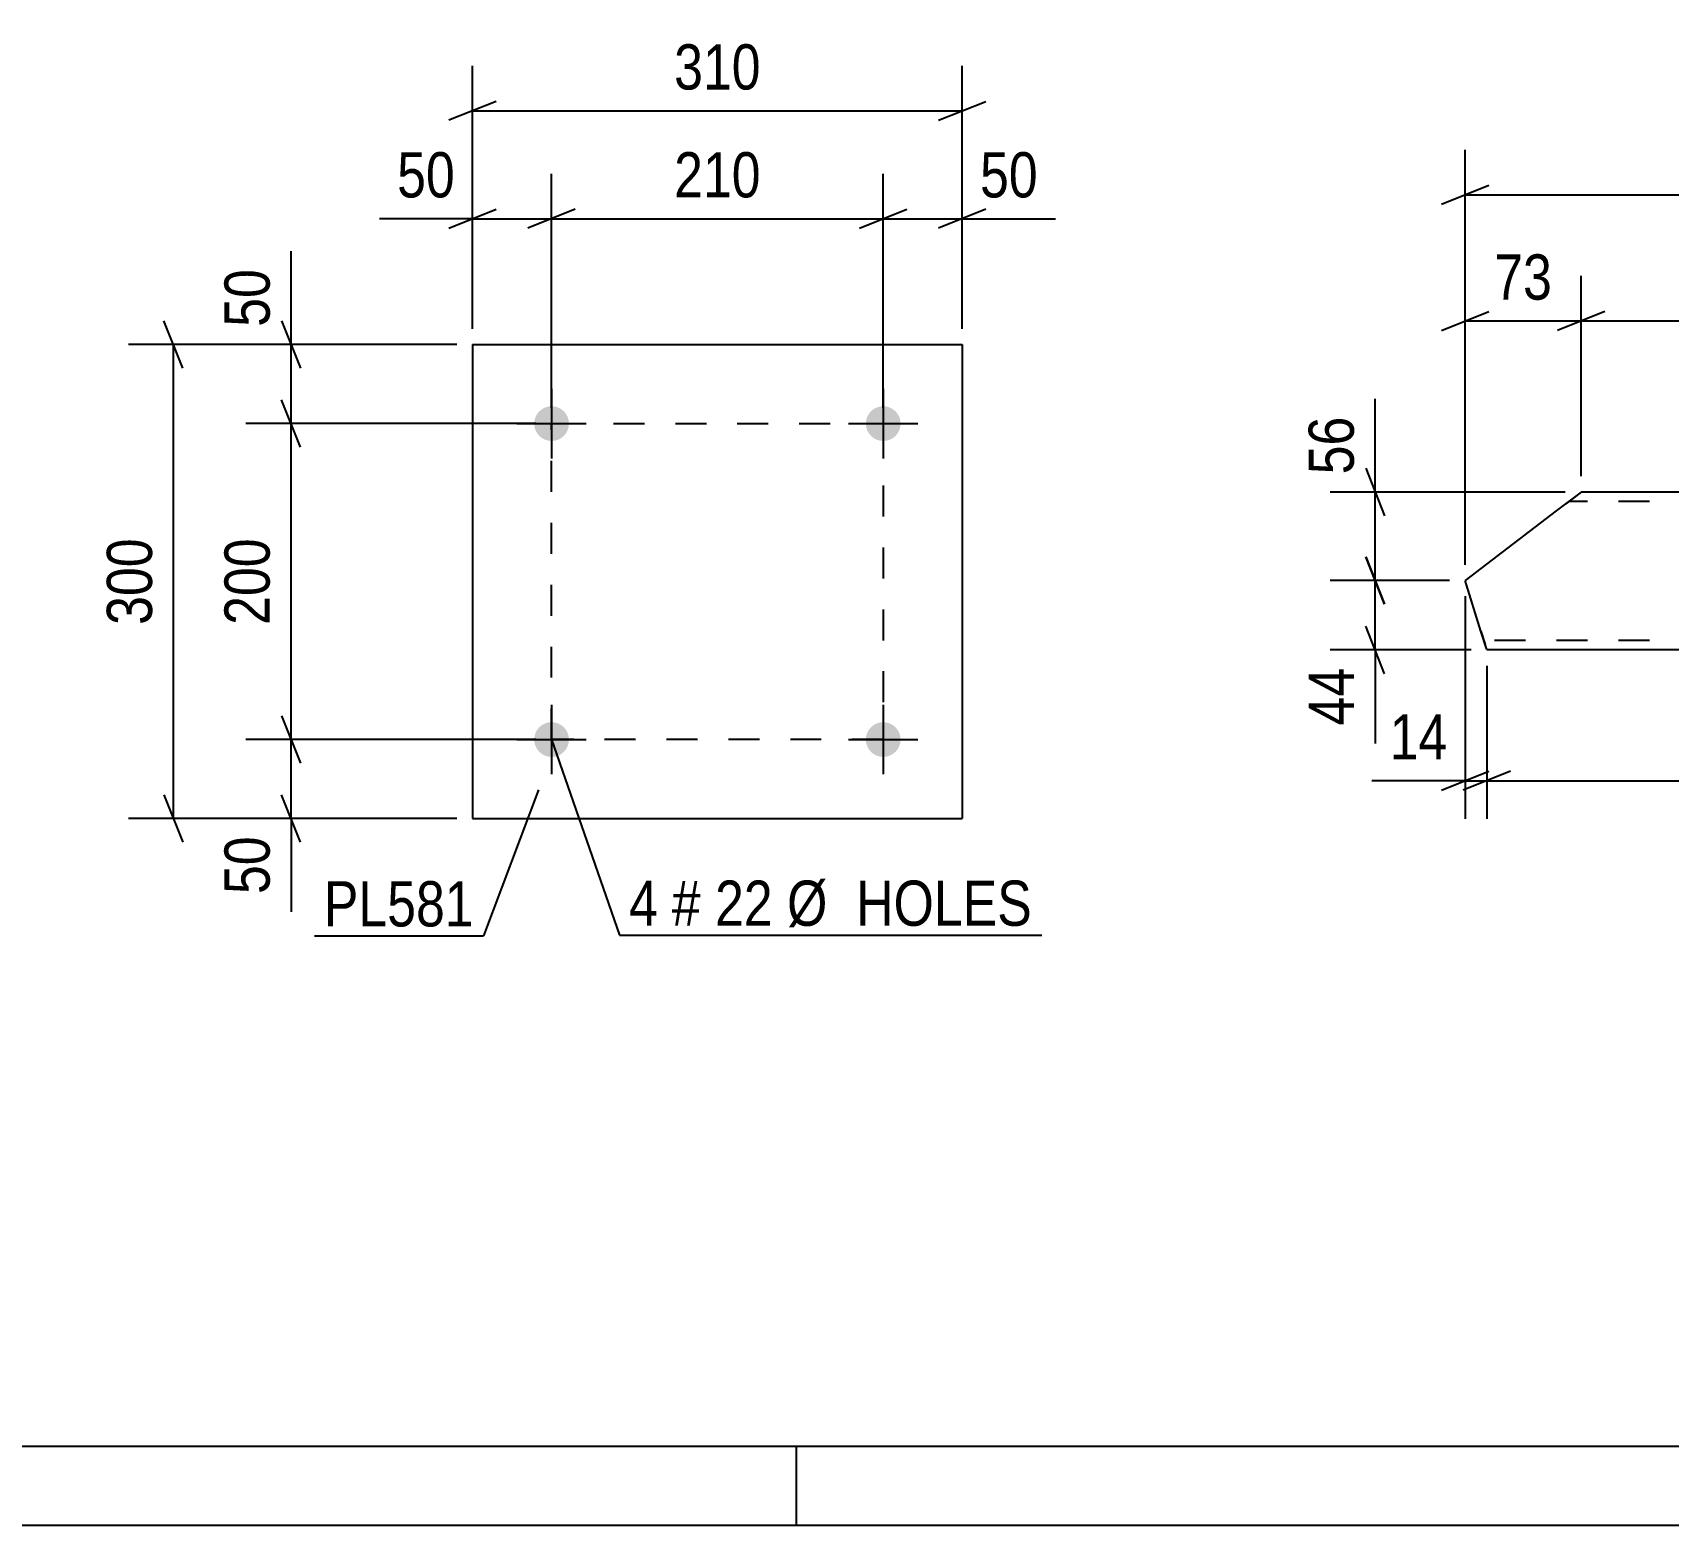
# Model space of a CAD drawing. Header units: millimetres. Extents: x 0 to 841, y 0 to 594.
# Drawn here: x 162.6 to 266.2, y 0 to 94.5 of the extents above; entities that cross this region are included whole.
import ezdxf

# ---------------------------------------------------------------- set-up
doc = ezdxf.new("R2010")
doc.units = ezdxf.units.MM
doc.linetypes.add('DXK_LINE_DOT2', pattern=[3.9198, 1.9599, -1.9599])
doc.styles.add('Arial Narrow', font='ARIALN.TTF', dxfattribs={"height": 0.2})

# ---------------------------------------------------------------- blocks, each defined once
blk = doc.blocks.new('Unknown-272366397-1135')
at = {"color": 5, "linetype": 'Continuous'}
for p, q in [((5, 5), (836, 5)), ((211, 0), (211, 5)), ((0, 0), (841, 0))]:
    blk.add_line(p, q, dxfattribs=at)
blk = doc.blocks.new('Part-272366397-5065 - 5059')
at = {"color": 2, "linetype": 'Continuous'}
for p, q in [((260.68, 65.41), (259.11, 64.21)), ((280.68, 65.41), (260.68, 65.41)), ((308.79, 65.41), (280.78, 65.41)), ((308.79, 65.41), (309.77, 62.26)), ((259.11, 64.21), (253.34, 59.81)), ((300.78, 55.41), (309.77, 62.26)), ((254.34, 56.61), (253.34, 59.81)), ((254.68, 55.5), (254.34, 56.61)), ((254.71, 55.41), (254.68, 55.5)), ((280.68, 55.41), (254.71, 55.41)), ((300.78, 55.41), (280.78, 55.41))]:
    blk.add_line(p, q, dxfattribs=at)
at = {"color": 7, "linetype": 'DXK_LINE_DOT2'}
for p, q in [((260.68, 65.41), (259.71, 64.67)), ((280.68, 64.81), (259.89, 64.81)), ((308.98, 64.81), (280.78, 64.81)), ((254.34, 56.61), (254.6, 55.76)), ((280.68, 56.01), (254.52, 56.01)), ((301.57, 56.01), (280.78, 56.01))]:
    blk.add_line(p, q, dxfattribs=at)
blk = doc.blocks.new('Part-272366397-16900 - 16899')
at = {"color": 2, "linetype": 'Continuous'}
for p, q in [((190.49, 74.74), (190.49, 44.74)), ((190.49, 74.74), (221.49, 74.74)), ((221.49, 74.74), (221.49, 44.74)), ((190.49, 44.74), (221.49, 44.74))]:
    blk.add_line(p, q, dxfattribs=at)
blk = doc.blocks.new('Bolt-272366397-16901 - 16899')
at = {"linetype": 'Continuous'}
for points in [[(196.59, 49.74, -1), (194.39, 49.74, -1)], [(217.59, 49.74, -1), (215.39, 49.74, -1)]]:
    blk.add_hatch(color=1, dxfattribs=at).paths.add_polyline_path(points)
at = {"color": 1, "linetype": 'Continuous'}
for p, q in [((195.49, 51.94), (195.49, 47.54)), ((216.49, 51.94), (216.49, 47.54)), ((193.29, 49.74), (197.69, 49.74)), ((214.29, 49.74), (218.69, 49.74))]:
    blk.add_line(p, q, dxfattribs=at)
blk = doc.blocks.new('Bolt-272366397-16902 - 16899')
at = {"linetype": 'Continuous'}
for points in [[(196.59, 69.74, -1), (194.39, 69.74, -1)], [(217.59, 69.74, -1), (215.39, 69.74, -1)]]:
    blk.add_hatch(color=1, dxfattribs=at).paths.add_polyline_path(points)
at = {"color": 1, "linetype": 'Continuous'}
for p, q in [((195.49, 71.94), (195.49, 67.54)), ((216.49, 71.94), (216.49, 67.54)), ((193.29, 69.74), (197.69, 69.74)), ((214.29, 69.74), (218.69, 69.74))]:
    blk.add_line(p, q, dxfattribs=at)
blk = doc.blocks.new('Rectangle-272366397-17423 - 16899')
at = {"color": 1, "linetype": 'DXK_LINE_DOT2'}
blk.add_lwpolyline([(195.49, 69.74), (216.49, 69.74), (216.49, 49.74), (195.49, 49.74), (195.49, 69.74)], close=True, dxfattribs=at)
blk = doc.blocks.new('StraightDimension-272366397-5145 - 5059')
at = {"color": 7, "linetype": 'Continuous'}
for p, q in [((247.64, 65.41), (247.64, 71.31)), ((247.64, 65.41), (247.64, 71.31)), ((247.04, 66.91), (248.24, 63.91)), ((259.68, 65.41), (244.79, 65.41)), ((247.64, 59.81), (247.64, 65.41)), ((248.24, 58.31), (247.04, 61.31)), ((252.34, 59.81), (244.79, 59.81))]:
    blk.add_line(p, q, dxfattribs=at)
at = {"color": 0}
blk.add_wipeout([(246.89, 70.79), (242.69, 70.79), (242.69, 65.93), (246.89, 65.93)], dxfattribs=at)
at = {"color": 3, "style": 'Arial Narrow'}
blk.add_text('56', height=2.863, rotation=90.0002, dxfattribs=at).set_placement((246.29, 66.53))
blk = doc.blocks.new('StraightDimension-272366397-5068 - 5059')
at = {"color": 7, "linetype": 'Continuous'}
for p, q in [((253.34, 60.81), (253.34, 87.07)), ((309.77, 63.26), (309.77, 87.07)), ((254.84, 84.82), (251.84, 83.62)), ((253.34, 84.22), (309.77, 84.22)), ((308.27, 83.62), (311.27, 84.82))]:
    blk.add_line(p, q, dxfattribs=at)
at = {"color": 0}
blk.add_wipeout([(285.81, 84.97), (285.81, 89.17), (277.3, 89.17), (277.3, 84.97)], dxfattribs=at)
at = {"color": 3, "style": 'Arial Narrow'}
blk.add_text('3167', height=2.863, dxfattribs=at).set_placement((277.9, 85.57))
blk = doc.blocks.new('StraightDimension-272366397-5121 - 5059')
at = {"color": 7, "linetype": 'Continuous'}
for p, q in [((247.04, 61.31), (248.24, 58.31)), ((252.34, 59.81), (244.79, 59.81)), ((247.64, 55.41), (247.64, 59.81)), ((248.24, 53.91), (247.04, 56.91)), ((253.71, 55.41), (244.79, 55.41)), ((247.64, 55.41), (247.64, 49.5)), ((247.64, 55.41), (247.64, 49.5))]:
    blk.add_line(p, q, dxfattribs=at)
at = {"color": 0}
blk.add_wipeout([(246.89, 54.88), (242.69, 54.88), (242.69, 50.03), (246.89, 50.03)], dxfattribs=at)
at = {"color": 3, "style": 'Arial Narrow'}
blk.add_text('44', height=2.863, rotation=90.0002, dxfattribs=at).set_placement((246.29, 50.63))
blk = doc.blocks.new('StraightDimension-272366397-5079 - 5059')
at = {"color": 7, "linetype": 'Continuous'}
for p, q in [((253.34, 60.81), (253.34, 79.09)), ((260.68, 66.41), (260.68, 79.09)), ((251.84, 75.64), (254.84, 76.84)), ((262.18, 76.84), (259.18, 75.64)), ((253.34, 76.24), (260.68, 76.24))]:
    blk.add_line(p, q, dxfattribs=at)
at = {"color": 0}
blk.add_wipeout([(259.44, 76.99), (259.44, 81.19), (254.58, 81.19), (254.58, 76.99)], dxfattribs=at)
at = {"color": 3, "style": 'Arial Narrow'}
blk.add_text('73', height=2.863, dxfattribs=at).set_placement((255.18, 77.59))
blk = doc.blocks.new('StraightDimension-272366397-5096 - 5059')
at = {"color": 7, "linetype": 'Continuous'}
for p, q in [((260.68, 66.41), (260.68, 79.09)), ((308.79, 66.41), (308.79, 79.09)), ((262.18, 76.84), (259.18, 75.64)), ((307.29, 75.64), (310.29, 76.84)), ((260.68, 76.24), (308.79, 76.24))]:
    blk.add_line(p, q, dxfattribs=at)
at = {"color": 0}
blk.add_wipeout([(288.99, 76.99), (288.99, 81.19), (280.48, 81.19), (280.48, 76.99)], dxfattribs=at)
at = {"color": 3, "style": 'Arial Narrow'}
blk.add_text('3083', height=2.863, dxfattribs=at).set_placement((281.08, 77.59))
blk = doc.blocks.new('StraightDimension-272366397-5220 - 5059')
at = {"color": 7, "linetype": 'Continuous'}
for p, q in [((254.71, 54.41), (254.71, 44.73)), ((300.78, 54.41), (300.78, 44.73)), ((256.21, 47.73), (253.21, 46.53)), ((299.28, 46.53), (302.28, 47.73)), ((254.71, 47.13), (300.78, 47.13))]:
    blk.add_line(p, q, dxfattribs=at)
at = {"color": 0}
blk.add_wipeout([(282, 47.88), (282, 52.08), (273.49, 52.08), (273.49, 47.88)], dxfattribs=at)
at = {"color": 3, "style": 'Arial Narrow'}
blk.add_text('3063', height=2.863, dxfattribs=at).set_placement((274.09, 48.48))
blk = doc.blocks.new('StraightDimension-272366397-5244 - 5059')
at = {"color": 7, "linetype": 'Continuous'}
for p, q in [((253.34, 58.81), (253.34, 44.73)), ((254.71, 54.41), (254.71, 44.73)), ((251.84, 46.53), (254.84, 47.73)), ((256.21, 47.73), (253.21, 46.53)), ((253.34, 47.13), (247.43, 47.13)), ((253.34, 47.13), (247.43, 47.13)), ((253.34, 47.13), (254.71, 47.13))]:
    blk.add_line(p, q, dxfattribs=at)
at = {"color": 0}
blk.add_wipeout([(252.81, 47.88), (252.81, 52.08), (247.96, 52.08), (247.96, 47.88)], dxfattribs=at)
at = {"color": 3, "style": 'Arial Narrow'}
blk.add_text('14', height=2.863, dxfattribs=at).set_placement((248.56, 48.48))
blk = doc.blocks.new('StraightDimension-272366397-16980 - 16899')
at = {"color": 7, "linetype": 'Continuous'}
for p, q in [((178.99, 74.74), (178.99, 80.65)), ((178.99, 74.74), (178.99, 80.65)), ((178.39, 76.24), (179.59, 73.24)), ((189.49, 74.74), (176.14, 74.74)), ((178.99, 69.74), (178.99, 74.74)), ((179.59, 68.24), (178.39, 71.24)), ((194.49, 69.74), (176.14, 69.74))]:
    blk.add_line(p, q, dxfattribs=at)
at = {"color": 0}
blk.add_wipeout([(178.24, 80.12), (174.04, 80.12), (174.04, 75.27), (178.24, 75.27)], dxfattribs=at)
at = {"color": 3, "style": 'Arial Narrow'}
blk.add_text('50', height=2.863, rotation=90.0002, dxfattribs=at).set_placement((177.64, 75.87))
blk = doc.blocks.new('StraightDimension-272366397-16981 - 16899')
at = {"color": 7, "linetype": 'Continuous'}
for p, q in [((179.59, 68.24), (178.39, 71.24)), ((194.49, 69.74), (176.14, 69.74)), ((178.99, 49.74), (178.99, 69.74)), ((178.39, 51.24), (179.59, 48.24)), ((194.49, 49.74), (176.14, 49.74))]:
    blk.add_line(p, q, dxfattribs=at)
at = {"color": 0}
blk.add_wipeout([(178.24, 63.09), (174.04, 63.09), (174.04, 56.4), (178.24, 56.4)], dxfattribs=at)
at = {"color": 3, "style": 'Arial Narrow'}
blk.add_text('200', height=2.863, rotation=90.0002, dxfattribs=at).set_placement((177.64, 57))
blk = doc.blocks.new('StraightDimension-272366397-17382 - 16899')
at = {"color": 7, "linetype": 'Continuous'}
for p, q in [((195.49, 70.74), (195.49, 85.56)), ((216.49, 70.74), (216.49, 85.56)), ((196.99, 83.31), (193.99, 82.11)), ((214.99, 82.11), (217.99, 83.31)), ((195.49, 82.71), (216.49, 82.71))]:
    blk.add_line(p, q, dxfattribs=at)
at = {"color": 0}
blk.add_wipeout([(209.34, 83.46), (209.34, 87.66), (202.65, 87.66), (202.65, 83.46)], dxfattribs=at)
at = {"color": 3, "style": 'Arial Narrow'}
blk.add_text('210', height=2.863, dxfattribs=at).set_placement((203.25, 84.06))
blk = doc.blocks.new('StraightDimension-272366397-16982 - 16899')
at = {"color": 7, "linetype": 'Continuous'}
for p, q in [((178.39, 51.24), (179.59, 48.24)), ((194.49, 49.74), (176.14, 49.74)), ((178.99, 44.74), (178.99, 49.74)), ((179.59, 43.24), (178.39, 46.24)), ((189.49, 44.74), (176.14, 44.74)), ((178.99, 44.74), (178.99, 38.84)), ((178.99, 44.74), (178.99, 38.84))]:
    blk.add_line(p, q, dxfattribs=at)
at = {"color": 0}
blk.add_wipeout([(178.24, 44.22), (174.04, 44.22), (174.04, 39.36), (178.24, 39.36)], dxfattribs=at)
at = {"color": 3, "style": 'Arial Narrow'}
blk.add_text('50', height=2.863, rotation=90.0002, dxfattribs=at).set_placement((177.64, 39.96))
blk = doc.blocks.new('StraightDimension-272366397-16992 - 16899')
at = {"color": 7, "linetype": 'Continuous'}
for p, q in [((172.14, 73.24), (170.94, 76.24)), ((189.49, 74.74), (168.69, 74.74)), ((171.54, 44.74), (171.54, 74.74)), ((170.94, 46.24), (172.14, 43.24)), ((189.49, 44.74), (168.69, 44.74))]:
    blk.add_line(p, q, dxfattribs=at)
at = {"color": 0}
blk.add_wipeout([(170.79, 63.08), (166.59, 63.08), (166.59, 56.4), (170.79, 56.4)], dxfattribs=at)
at = {"color": 3, "style": 'Arial Narrow'}
blk.add_text('300', height=2.863, rotation=90.0002, dxfattribs=at).set_placement((170.19, 57))
blk = doc.blocks.new('StraightDimension-272366397-17012 - 16899')
at = {"color": 7, "linetype": 'Continuous'}
for p, q in [((190.49, 75.74), (190.49, 92.39)), ((221.49, 75.74), (221.49, 92.39)), ((191.99, 90.14), (188.99, 88.94)), ((219.99, 88.94), (222.99, 90.14)), ((190.49, 89.54), (221.49, 89.54))]:
    blk.add_line(p, q, dxfattribs=at)
at = {"color": 0}
blk.add_wipeout([(209.34, 90.29), (209.34, 94.49), (202.65, 94.49), (202.65, 90.29)], dxfattribs=at)
at = {"color": 3, "style": 'Arial Narrow'}
blk.add_text('310', height=2.863, dxfattribs=at).set_placement((203.25, 90.89))
blk = doc.blocks.new('StraightDimension-272366397-17381 - 16899')
at = {"color": 7, "linetype": 'Continuous'}
for p, q in [((216.49, 70.74), (216.49, 85.56)), ((221.49, 75.74), (221.49, 85.56)), ((214.99, 82.11), (217.99, 83.31)), ((222.99, 83.31), (219.99, 82.11)), ((216.49, 82.71), (221.49, 82.71)), ((221.49, 82.71), (227.4, 82.71)), ((221.49, 82.71), (227.4, 82.71))]:
    blk.add_line(p, q, dxfattribs=at)
at = {"color": 0}
blk.add_wipeout([(226.87, 83.46), (226.87, 87.66), (222.02, 87.66), (222.02, 83.46)], dxfattribs=at)
at = {"color": 3, "style": 'Arial Narrow'}
blk.add_text('50', height=2.863, dxfattribs=at).set_placement((222.62, 84.06))
blk = doc.blocks.new('StraightDimension-272366397-17383 - 16899')
at = {"color": 7, "linetype": 'Continuous'}
for p, q in [((190.49, 75.74), (190.49, 85.56)), ((195.49, 70.74), (195.49, 85.56)), ((188.99, 82.11), (191.99, 83.31)), ((196.99, 83.31), (193.99, 82.11)), ((190.49, 82.71), (184.59, 82.71)), ((190.49, 82.71), (184.59, 82.71)), ((190.49, 82.71), (195.49, 82.71))]:
    blk.add_line(p, q, dxfattribs=at)
at = {"color": 0}
blk.add_wipeout([(189.97, 83.46), (189.97, 87.66), (185.11, 87.66), (185.11, 83.46)], dxfattribs=at)
at = {"color": 3, "style": 'Arial Narrow'}
blk.add_text('50', height=2.863, dxfattribs=at).set_placement((185.71, 84.06))
blk = doc.blocks.new('Mark-272366397-17031 - 16899')
at = {"color": 30, "linetype": 'Continuous'}
for p in [(194.66, 46.55), (180.47, 37.31)]:
    blk.add_line(p, (191.18, 37.31), dxfattribs=at)
at = {"color": 0}
blk.add_wipeout([(190.58, 37.91), (190.58, 40.91), (181.07, 40.91), (181.07, 37.91)], dxfattribs=at)
blk.add_wipeout([(190.58, 37.91), (190.58, 40.91), (181.07, 40.91), (181.07, 37.91)], dxfattribs=at)
at = {"color": 3, "style": 'Arial Narrow'}
blk.add_text('PL581', height=2.863, dxfattribs=at).set_placement((181.07, 37.91))
blk = doc.blocks.new('MarkSet-272366397-17300 - 16899')
at = {"color": 7, "linetype": 'Continuous'}
for p, q in [((195.49, 49.74), (199.79, 37.35)), ((199.79, 37.35), (226.53, 37.35))]:
    blk.add_line(p, q, dxfattribs=at)
at = {"color": 0}
for points in [[(202.21, 37.95), (202.21, 40.95), (200.39, 40.95), (200.39, 37.95)], [(204.94, 37.95), (204.94, 40.95), (203.11, 40.95), (203.11, 37.95)], [(209.5, 37.95), (209.5, 40.95), (205.84, 40.95), (205.84, 37.95)], [(225.93, 37.95), (225.93, 40.95), (210.4, 40.95), (210.4, 37.95)]]:
    blk.add_wipeout(points, dxfattribs=at)
for points in [[(202.21, 37.95), (202.21, 40.95), (200.39, 40.95), (200.39, 37.95)], [(204.94, 37.95), (204.94, 40.95), (203.11, 40.95), (203.11, 37.95)], [(209.5, 37.95), (209.5, 40.95), (205.84, 40.95), (205.84, 37.95)], [(225.93, 37.95), (225.93, 40.95), (210.4, 40.95), (210.4, 37.95)]]:
    blk.add_wipeout(points, dxfattribs=at)
at = {"color": 3, "style": 'Arial Narrow'}
for s, height, p in [('4', 2.86, (200.39, 37.95)), ('#', 2.86, (203.11, 37.95)), ('22', 2.863, (205.84, 37.95)), ('Ø  HOLES', 2.863, (210.4, 37.95))]:
    blk.add_text(s, height=height, dxfattribs=at).set_placement(p)

msp = doc.modelspace()

# ---------------------------------------------------------------- block references
for name in ['Unknown-272366397-1135', 'Part-272366397-16900 - 16899', 'Bolt-272366397-16902 - 16899', 'Rectangle-272366397-17423 - 16899', 'Part-272366397-5065 - 5059', 'Bolt-272366397-16901 - 16899']:
    msp.add_blockref(name, (0, 0))

# ---------------------------------------------------------------- next in the draw order: block references
for name in ['StraightDimension-272366397-16980 - 16899', 'StraightDimension-272366397-5145 - 5059', 'MarkSet-272366397-17300 - 16899']:
    msp.add_blockref(name, (0, 0))

# ---------------------------------------------------------------- next in the draw order: block references
for name in ['StraightDimension-272366397-5068 - 5059', 'StraightDimension-272366397-16981 - 16899']:
    msp.add_blockref(name, (0, 0))

# ---------------------------------------------------------------- next in the draw order: block references
for name in ['StraightDimension-272366397-17382 - 16899', 'StraightDimension-272366397-5121 - 5059', 'StraightDimension-272366397-16982 - 16899']:
    msp.add_blockref(name, (0, 0))

# ---------------------------------------------------------------- next in the draw order: block references
for name in ['StraightDimension-272366397-5079 - 5059', 'StraightDimension-272366397-16992 - 16899', 'StraightDimension-272366397-5220 - 5059']:
    msp.add_blockref(name, (0, 0))

# ---------------------------------------------------------------- next in the draw order: block references
for name in ['StraightDimension-272366397-17012 - 16899', 'StraightDimension-272366397-5096 - 5059', 'StraightDimension-272366397-5244 - 5059', 'Mark-272366397-17031 - 16899']:
    msp.add_blockref(name, (0, 0))

# ---------------------------------------------------------------- next in the draw order: block references
for name in ['StraightDimension-272366397-17383 - 16899', 'StraightDimension-272366397-17381 - 16899']:
    msp.add_blockref(name, (0, 0))

doc.saveas('drawing.dxf')
